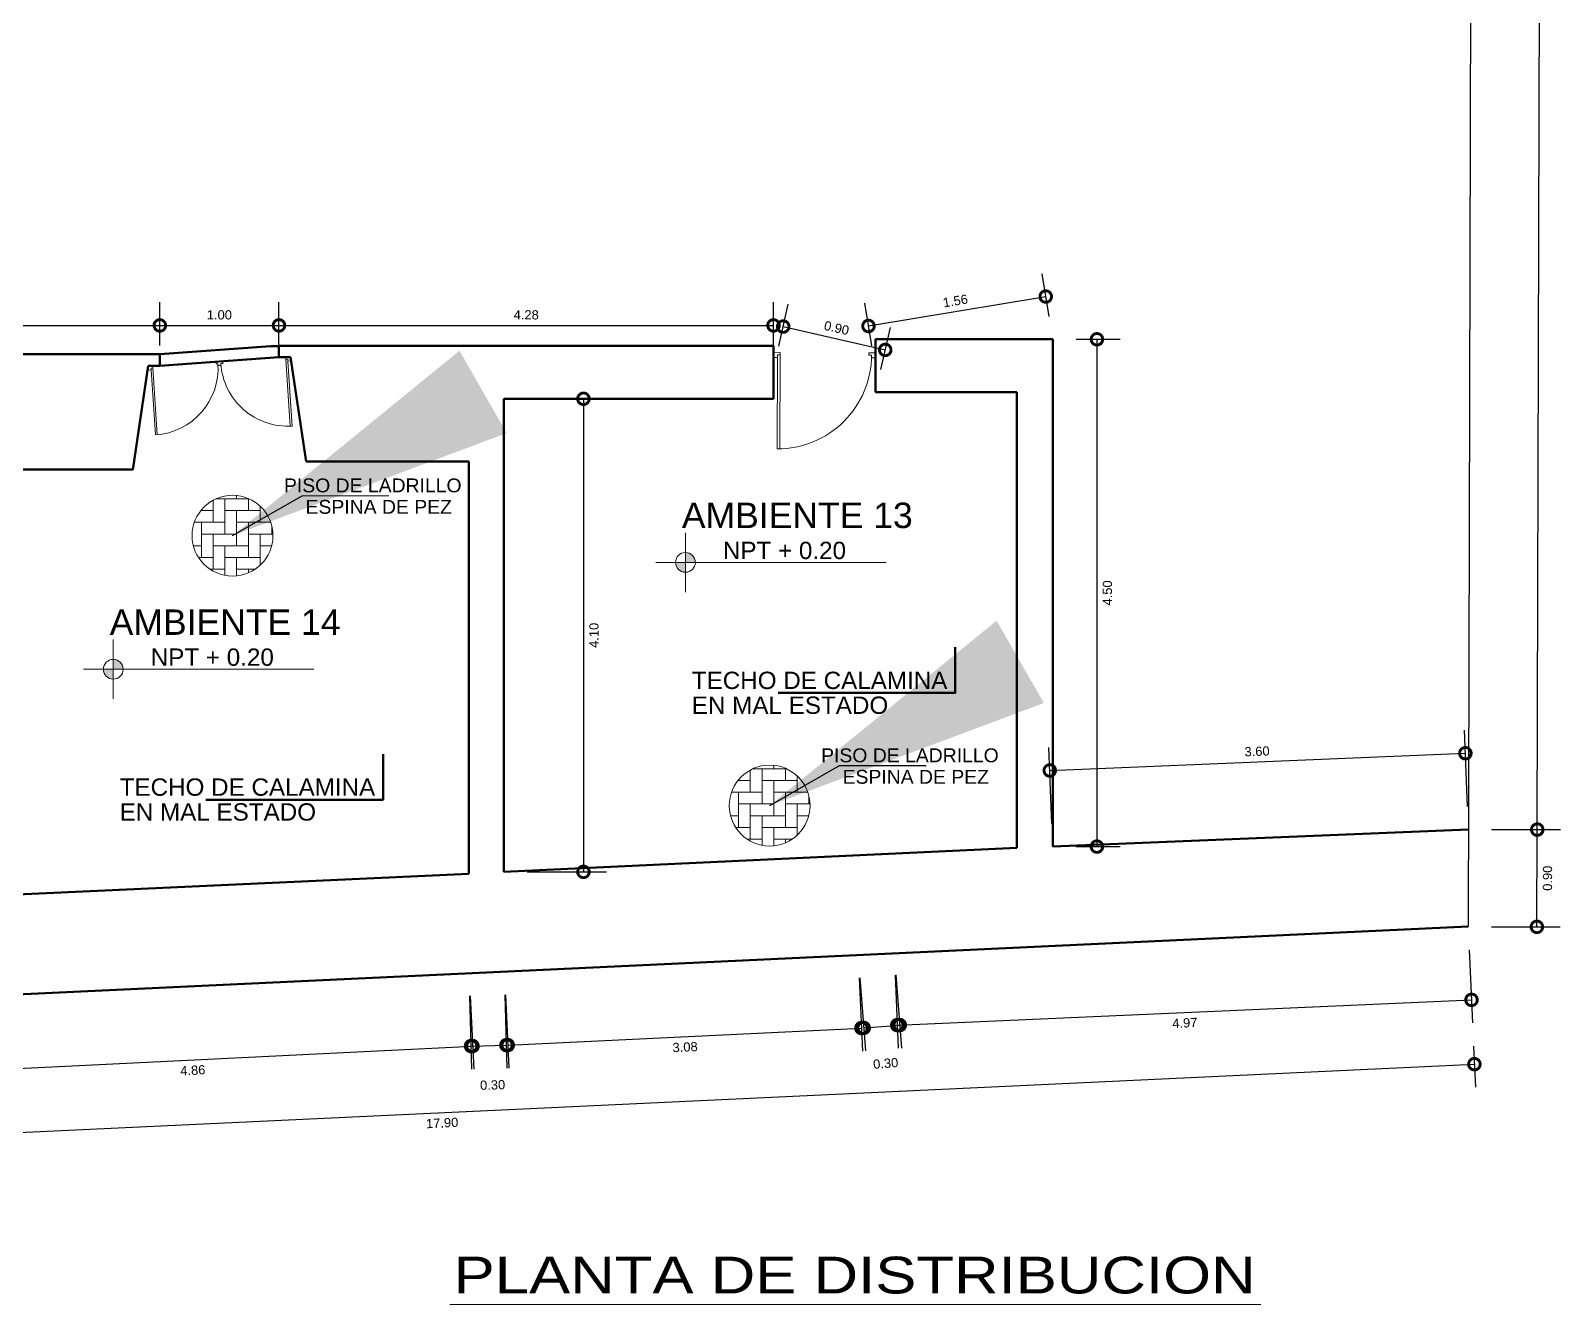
# Model space of a CAD drawing. Header units: millimetres. Extents: x 2048 to 2102.7, y 1127 to 1156.6.
# Drawn here: x 2089.42 to 2102.7, y 1133.24 to 1144.27 of the extents above; entities that cross this region are included whole.
import ezdxf
from ezdxf.enums import TextEntityAlignment as Align

# ---------------------------------------------------------------- set-up
doc = ezdxf.new("R2010")
doc.units = ezdxf.units.MM
for name, color, linetype, lineweight in [('0.1', 141, 'Continuous', 9), ('moviliario', 105, 'Continuous', 9), ('Pluma 1', 6, 'Continuous', 9), ('Pluma 8', 7, 'Continuous', 50), ('PUERTAS', 22, 'Continuous', 13), ('TEXTO', 250, 'Continuous', 9), ('TEXTOS', 7, 'Continuous', 18)]:
    doc.layers.add(name, color=color, linetype=linetype, lineweight=lineweight)
doc.layers.add('Cotas', color=1, linetype='Continuous')
doc.styles.add('ARIAL', font='arial.ttf', dxfattribs={"width": 1.3})
doc.styles.add('ROTULO', font='arial.ttf')
doc.styles.get("Standard").update_dxf_attribs({"font": 'arial.ttf'})
doc.dimstyles.new('COTAS', dxfattribs={"dimtxt": 0.08, "dimasz": 0.2, "dimexe": 0.2, "dimexo": 0.2, "dimgap": 0.05, "dimtad": 2, "dimzin": 1, "dimdsep": 46, "dimtxsty": 'Standard', "dimblk": 'DOTSMALL', "dimcen": 2.5, "dimclrd": 244, "dimclre": 244, "dimclrt": 2, "dimazin": 0, "dimtfac": 1, "dimtmove": 2, "dimatfit": 3, "dimldrblk": 'OPEN90', "dimfxl": 1, "dimarcsym": 0})
doc.dimstyles.new('ISO-25', dxfattribs={"dimtxt": 2.5, "dimasz": 2.5, "dimexe": 1.25, "dimexo": 0.625, "dimtad": 1, "dimtxsty": 'Standard', "dimcen": 2.5, "dimadec": 0, "dimazin": 0, "dimtfac": 1, "dimtmove": 0, "dimatfit": 3, "dimfxl": 1, "dimarcsym": 0})

# ---------------------------------------------------------------- blocks, each defined once
blk = doc.blocks.new('puer-100')
for p, q in [((0.04, 0.025), (0.04, 0.92)), ((0.065, 0), (0.065, 0.92))]:
    blk.add_line(p, q)
for points in [[(0, 0.025), (0.04, 0.025), (0.04, 0), (0.065, 0), (0.065, -0.025), (0, -0.025)], [(1, 0.025), (0.96, 0.025), (0.96, 0), (0.935, 0), (0.935, -0.025), (1, -0.025)]]:
    blk.add_lwpolyline(points)
blk.add_arc((0.04, 0), 0.92, 0, 90)
blk = doc.blocks.new('_DotSmall')
at = {"color": 0, "const_width": 0.5}
blk.add_lwpolyline([(-0.0625, 0, 1), (0.0625, 0, 1)], format="xyb", close=True, dxfattribs=at)
blk = doc.blocks.new('*D21')
at = {"layer": 'Cotas', "color": 244, "lineweight": -2, "transparency": 16777216}
for p, q in [((2093.222, 1135.909), (2093.253, 1135.275)), ((2088.37, 1135.671), (2088.401, 1135.036)), ((2088.391, 1135.236), (2093.243, 1135.475))]:
    blk.add_line(p, q, dxfattribs=at)
at = {"layer": 'Defpoints', "color": 0, "transparency": 16777216}
for p in [(2093.212, 1136.109), (2088.36, 1135.871), (2093.243, 1135.475)]:
    blk.add_point(p, dxfattribs=at)
at = {"layer": 'Cotas', "color": 244, "lineweight": -2, "transparency": 16777216, "xscale": 0.2, "yscale": 0.2, "zscale": 0.2}
for p, rotation in [((2093.243, 1135.475), 2.813818949361335), ((2088.391, 1135.236), 182.8138189493613)]:
    blk.add_blockref('_DotSmall', p, dxfattribs=dict(at, rotation=rotation))
at = {"layer": 'Cotas', "color": 5, "transparency": 16777216, "insert": (2090.822, 1135.265), "char_height": 0.08, "attachment_point": 5, "rotation": 2.8138}
blk.add_mtext('4.86', dxfattribs=at)
blk = doc.blocks.new('_Open90')
at = {"color": 0, "linetype": 'ByBlock', "lineweight": -2}
for p, q in [((0, 0), (-1, 0)), ((-0.5, 0.5), (0, 0)), ((0, 0), (-0.5, -0.5))]:
    blk.add_line(p, q, dxfattribs=at)
blk = doc.blocks.new('*D22')
at = {"layer": 'Cotas', "color": 244, "lineweight": -2, "transparency": 16777216}
for p, q in [((2093.218, 1135.909), (2093.235, 1135.275)), ((2093.523, 1135.918), (2093.541, 1135.283)), ((2093.23, 1135.475), (2093.536, 1135.483))]:
    blk.add_line(p, q, dxfattribs=at)
at = {"layer": 'Defpoints', "color": 0, "transparency": 16777216}
for p in [(2093.212, 1136.109), (2093.518, 1136.118), (2093.536, 1135.483)]:
    blk.add_point(p, dxfattribs=at)
at = {"layer": 'Cotas', "color": 244, "lineweight": -2, "transparency": 16777216, "xscale": 0.2, "yscale": 0.2, "zscale": 0.2}
for p, rotation in [((2093.23, 1135.475), 181.5950298516578), ((2093.536, 1135.483), 1.595029851657855)]:
    blk.add_blockref('_DotSmall', p, dxfattribs=dict(at, rotation=rotation))
at = {"layer": 'Cotas', "color": 5, "transparency": 16777216, "insert": (2093.417, 1135.138), "char_height": 0.08, "attachment_point": 5, "rotation": 1.595}
blk.add_mtext('0.30', dxfattribs=at)
blk = doc.blocks.new('*D23')
at = {"layer": 'Cotas', "color": 244, "lineweight": -2, "transparency": 16777216}
for p, q in [((2096.588, 1136.065), (2096.619, 1135.431)), ((2093.528, 1135.918), (2093.558, 1135.284)), ((2093.548, 1135.483), (2096.609, 1135.631))]:
    blk.add_line(p, q, dxfattribs=at)
at = {"layer": 'Defpoints', "color": 0, "transparency": 16777216}
for p in [(2096.579, 1136.265), (2093.518, 1136.118), (2096.609, 1135.631)]:
    blk.add_point(p, dxfattribs=at)
at = {"layer": 'Cotas', "color": 244, "lineweight": -2, "transparency": 16777216, "xscale": 0.2, "yscale": 0.2, "zscale": 0.2}
for p, rotation in [((2096.609, 1135.631), 2.758620894304124), ((2093.548, 1135.483), 182.7586208943041)]:
    blk.add_blockref('_DotSmall', p, dxfattribs=dict(at, rotation=rotation))
at = {"layer": 'Cotas', "color": 5, "transparency": 16777216, "insert": (2095.083, 1135.466), "char_height": 0.08, "attachment_point": 5, "rotation": 2.7586}
blk.add_mtext('3.08', dxfattribs=at)
blk = doc.blocks.new('*D24')
at = {"layer": 'Cotas', "color": 244, "lineweight": -2, "transparency": 16777216}
for p, q in [((2096.595, 1136.066), (2096.645, 1135.433)), ((2096.907, 1136.091), (2096.957, 1135.458)), ((2096.629, 1135.632), (2096.941, 1135.657))]:
    blk.add_line(p, q, dxfattribs=at)
at = {"layer": 'Defpoints', "color": 0, "transparency": 16777216}
for p in [(2096.579, 1136.265), (2096.891, 1136.29), (2096.941, 1135.657)]:
    blk.add_point(p, dxfattribs=at)
at = {"layer": 'Cotas', "color": 244, "lineweight": -2, "transparency": 16777216, "xscale": 0.2, "yscale": 0.2, "zscale": 0.2}
for p, rotation in [((2096.629, 1135.632), 184.5202753724656), ((2096.941, 1135.657), 4.520275372465629)]:
    blk.add_blockref('_DotSmall', p, dxfattribs=dict(at, rotation=rotation))
at = {"layer": 'Cotas', "color": 5, "transparency": 16777216, "insert": (2096.819, 1135.325), "char_height": 0.08, "attachment_point": 5, "rotation": 4.5203}
blk.add_mtext('0.30', dxfattribs=at)
blk = doc.blocks.new('*D25')
at = {"layer": 'Cotas', "color": 244, "lineweight": -2, "transparency": 16777216}
for p, q in [((2101.869, 1136.309), (2101.897, 1135.675)), ((2096.9, 1136.09), (2096.928, 1135.456)), ((2096.919, 1135.656), (2101.889, 1135.875))]:
    blk.add_line(p, q, dxfattribs=at)
at = {"layer": 'Defpoints', "color": 0, "transparency": 16777216}
for p in [(2101.861, 1136.509), (2096.891, 1136.29), (2101.889, 1135.875)]:
    blk.add_point(p, dxfattribs=at)
at = {"layer": 'Cotas', "color": 244, "lineweight": -2, "transparency": 16777216, "xscale": 0.2, "yscale": 0.2, "zscale": 0.2}
for p, rotation in [((2101.889, 1135.875), 2.519955043119475), ((2096.919, 1135.656), 182.5199550431195)]:
    blk.add_blockref('_DotSmall', p, dxfattribs=dict(at, rotation=rotation))
at = {"layer": 'Cotas', "color": 5, "transparency": 16777216, "insert": (2099.408, 1135.675), "char_height": 0.08, "attachment_point": 5, "rotation": 2.52}
blk.add_mtext('4.97', dxfattribs=at)
blk = doc.blocks.new('*D26')
at = {"layer": 'Cotas', "color": 244, "lineweight": -2, "transparency": 16777216}
for p, q in [((2102.063, 1137.35), (2102.658, 1137.349)), ((2102.455, 1136.507), (2102.458, 1137.349)), ((2102.061, 1136.508), (2102.655, 1136.507))]:
    blk.add_line(p, q, dxfattribs=at)
at = {"layer": 'Defpoints', "color": 0, "transparency": 16777216}
for p in [(2101.863, 1137.351), (2102.458, 1137.349), (2101.861, 1136.509)]:
    blk.add_point(p, dxfattribs=at)
at = {"layer": 'Cotas', "color": 244, "lineweight": -2, "transparency": 16777216, "xscale": 0.2, "yscale": 0.2, "zscale": 0.2}
for p, rotation in [((2102.458, 1137.349), 89.85177949796879), ((2102.455, 1136.507), 269.8517794979688)]:
    blk.add_blockref('_DotSmall', p, dxfattribs=dict(at, rotation=rotation))
at = {"layer": 'Cotas', "color": 5, "transparency": 16777216, "insert": (2102.547, 1136.928), "char_height": 0.08, "attachment_point": 5, "rotation": 89.8518}
blk.add_mtext('0.90', dxfattribs=at)
blk = doc.blocks.new('*D27')
at = {"layer": 'Cotas', "color": 244, "lineweight": -2, "transparency": 16777216}
for p, q in [((2102.106, 1154.04), (2102.701, 1154.038)), ((2102.458, 1137.349), (2102.501, 1154.039)), ((2102.063, 1137.35), (2102.658, 1137.349))]:
    blk.add_line(p, q, dxfattribs=at)
at = {"layer": 'Defpoints', "color": 0, "transparency": 16777216}
for p in [(2101.906, 1154.04), (2102.501, 1154.039), (2101.863, 1137.351)]:
    blk.add_point(p, dxfattribs=at)
at = {"layer": 'Cotas', "color": 244, "lineweight": -2, "transparency": 16777216, "xscale": 0.2, "yscale": 0.2, "zscale": 0.2}
for p, rotation in [((2102.501, 1154.039), 89.85177949797429), ((2102.458, 1137.349), 269.8517794979743)]:
    blk.add_blockref('_DotSmall', p, dxfattribs=dict(at, rotation=rotation))
at = {"layer": 'Cotas', "color": 5, "transparency": 16777216, "insert": (2102.57, 1145.694), "char_height": 0.08, "attachment_point": 5, "rotation": 89.8518}
blk.add_mtext('16.77', dxfattribs=at)
blk = doc.blocks.new('*D61')
at = {"layer": 'Cotas', "color": 244, "lineweight": -2, "transparency": 16777216}
for p, q in [((2086.957, 1141.539), (2086.957, 1141.914)), ((2090.537, 1141.539), (2090.537, 1141.914)), ((2086.957, 1141.714), (2090.537, 1141.714))]:
    blk.add_line(p, q, dxfattribs=at)
at = {"layer": 'Defpoints', "color": 0, "transparency": 16777216}
for p in [(2090.537, 1141.714), (2086.957, 1141.339), (2090.537, 1141.339)]:
    blk.add_point(p, dxfattribs=at)
at = {"layer": 'Cotas', "color": 244, "lineweight": -2, "transparency": 16777216, "xscale": 0.2, "yscale": 0.2, "zscale": 0.2, "rotation": 180}
blk.add_blockref('_DotSmall', (2086.957, 1141.714), dxfattribs=at)
at = {"layer": 'Cotas', "color": 244, "lineweight": -2, "transparency": 16777216, "xscale": 0.2, "yscale": 0.2, "zscale": 0.2}
blk.add_blockref('_DotSmall', (2090.537, 1141.714), dxfattribs=at)
at = {"layer": 'Cotas', "color": 5, "transparency": 16777216, "insert": (2088.747, 1141.805), "char_height": 0.08, "attachment_point": 5}
blk.add_mtext('3.60', dxfattribs=at)
blk = doc.blocks.new('*D62')
at = {"layer": 'Cotas', "color": 244, "lineweight": -2, "transparency": 16777216}
for p, q in [((2090.537, 1141.539), (2090.537, 1141.914)), ((2091.568, 1141.539), (2091.568, 1141.914)), ((2090.537, 1141.714), (2091.568, 1141.714))]:
    blk.add_line(p, q, dxfattribs=at)
at = {"layer": 'Defpoints', "color": 0, "transparency": 16777216}
for p in [(2091.568, 1141.714), (2090.537, 1141.339), (2091.568, 1141.339)]:
    blk.add_point(p, dxfattribs=at)
at = {"layer": 'Cotas', "color": 244, "lineweight": -2, "transparency": 16777216, "xscale": 0.2, "yscale": 0.2, "zscale": 0.2, "rotation": 180}
blk.add_blockref('_DotSmall', (2090.537, 1141.714), dxfattribs=at)
at = {"layer": 'Cotas', "color": 244, "lineweight": -2, "transparency": 16777216, "xscale": 0.2, "yscale": 0.2, "zscale": 0.2}
blk.add_blockref('_DotSmall', (2091.568, 1141.714), dxfattribs=at)
at = {"layer": 'Cotas', "color": 5, "transparency": 16777216, "insert": (2091.052, 1141.805), "char_height": 0.08, "attachment_point": 5}
blk.add_mtext('1.00', dxfattribs=at)
blk = doc.blocks.new('*D63')
at = {"layer": 'Cotas', "color": 244, "lineweight": -2, "transparency": 16777216}
for p, q in [((2091.568, 1141.539), (2091.568, 1141.914)), ((2095.848, 1141.539), (2095.848, 1141.914)), ((2091.568, 1141.714), (2095.848, 1141.714))]:
    blk.add_line(p, q, dxfattribs=at)
at = {"layer": 'Defpoints', "color": 0, "transparency": 16777216}
for p in [(2095.848, 1141.714), (2091.568, 1141.339), (2095.848, 1141.339)]:
    blk.add_point(p, dxfattribs=at)
at = {"layer": 'Cotas', "color": 244, "lineweight": -2, "transparency": 16777216, "xscale": 0.2, "yscale": 0.2, "zscale": 0.2, "rotation": 180}
blk.add_blockref('_DotSmall', (2091.568, 1141.714), dxfattribs=at)
at = {"layer": 'Cotas', "color": 244, "lineweight": -2, "transparency": 16777216, "xscale": 0.2, "yscale": 0.2, "zscale": 0.2}
blk.add_blockref('_DotSmall', (2095.848, 1141.714), dxfattribs=at)
at = {"layer": 'Cotas', "color": 5, "transparency": 16777216, "insert": (2093.708, 1141.805), "char_height": 0.08, "attachment_point": 5}
blk.add_mtext('4.28', dxfattribs=at)
blk = doc.blocks.new('*D106')
at = {"layer": 'Cotas', "color": 244, "lineweight": -2, "transparency": 16777216}
for p, q in [((2095.893, 1141.534), (2095.976, 1141.899)), ((2095.932, 1141.704), (2096.815, 1141.502)), ((2096.776, 1141.331), (2096.86, 1141.697))]:
    blk.add_line(p, q, dxfattribs=at)
at = {"layer": 'Defpoints', "color": 0, "transparency": 16777216}
for p in [(2096.815, 1141.502), (2095.848, 1141.339), (2096.732, 1141.136)]:
    blk.add_point(p, dxfattribs=at)
at = {"layer": 'Cotas', "color": 244, "lineweight": -2, "transparency": 16777216, "xscale": 0.2, "yscale": 0.2, "zscale": 0.2}
for p, rotation in [((2095.932, 1141.704), 167.0913565307523), ((2096.815, 1141.502), 347.0913565307523)]:
    blk.add_blockref('_DotSmall', p, dxfattribs=dict(at, rotation=rotation))
at = {"layer": 'Cotas', "color": 5, "transparency": 16777216, "insert": (2096.394, 1141.692), "char_height": 0.08, "attachment_point": 5, "rotation": 347.0914}
blk.add_mtext('0.90', dxfattribs=at)
blk = doc.blocks.new('*D107')
at = {"layer": 'Cotas', "color": 244, "lineweight": -2, "transparency": 16777216}
for p, q in [((2098.233, 1141.791), (2098.172, 1142.161)), ((2096.699, 1141.536), (2096.637, 1141.906)), ((2096.67, 1141.709), (2098.204, 1141.964))]:
    blk.add_line(p, q, dxfattribs=at)
at = {"layer": 'Defpoints', "color": 0, "transparency": 16777216}
for p in [(2098.204, 1141.964), (2098.266, 1141.594), (2096.732, 1141.339)]:
    blk.add_point(p, dxfattribs=at)
at = {"layer": 'Cotas', "color": 244, "lineweight": -2, "transparency": 16777216, "xscale": 0.2, "yscale": 0.2, "zscale": 0.2}
for p, rotation in [((2098.204, 1141.964), 9.445723837881667), ((2096.67, 1141.709), 189.4457238378816)]:
    blk.add_blockref('_DotSmall', p, dxfattribs=dict(at, rotation=rotation))
at = {"layer": 'Cotas', "color": 5, "transparency": 16777216, "insert": (2097.422, 1141.926), "char_height": 0.08, "attachment_point": 5, "rotation": 9.4457}
blk.add_mtext('1.56', dxfattribs=at)
blk = doc.blocks.new('*D108')
at = {"layer": 'Cotas', "color": 244, "lineweight": -2, "transparency": 16777216}
for p, q in [((2098.466, 1141.594), (2098.847, 1141.594)), ((2098.647, 1141.594), (2098.647, 1137.202)), ((2098.466, 1137.202), (2098.847, 1137.202))]:
    blk.add_line(p, q, dxfattribs=at)
at = {"layer": 'Defpoints', "color": 0, "transparency": 16777216}
for p in [(2098.266, 1141.594), (2098.266, 1137.202), (2098.647, 1137.202)]:
    blk.add_point(p, dxfattribs=at)
at = {"layer": 'Cotas', "color": 244, "lineweight": -2, "transparency": 16777216, "xscale": 0.2, "yscale": 0.2, "zscale": 0.2}
for p, rotation in [((2098.647, 1141.594), 90), ((2098.647, 1137.202), 270)]:
    blk.add_blockref('_DotSmall', p, dxfattribs=dict(at, rotation=rotation))
at = {"layer": 'Cotas', "color": 5, "transparency": 16777216, "insert": (2098.738, 1139.398), "char_height": 0.08, "attachment_point": 5, "rotation": 90}
blk.add_mtext('4.50', dxfattribs=at)
blk = doc.blocks.new('*D64')
at = {"layer": 'Cotas', "color": 244, "lineweight": -2, "transparency": 16777216}
for p, q in [((2101.855, 1137.55), (2101.827, 1138.21)), ((2098.258, 1137.402), (2098.23, 1138.061)), ((2098.239, 1137.861), (2101.836, 1138.01))]:
    blk.add_line(p, q, dxfattribs=at)
at = {"layer": 'Defpoints', "color": 0, "transparency": 16777216}
for p in [(2101.836, 1138.01), (2101.863, 1137.351), (2098.266, 1137.202)]:
    blk.add_point(p, dxfattribs=at)
at = {"layer": 'Cotas', "color": 244, "lineweight": -2, "transparency": 16777216, "xscale": 0.2, "yscale": 0.2, "zscale": 0.2}
for p, rotation in [((2101.836, 1138.01), 2.369674818570556), ((2098.239, 1137.861), 182.3696748185706)]:
    blk.add_blockref('_DotSmall', p, dxfattribs=dict(at, rotation=rotation))
at = {"layer": 'Cotas', "color": 5, "transparency": 16777216, "insert": (2100.033, 1138.026), "char_height": 0.08, "attachment_point": 5, "rotation": 2.3697}
blk.add_mtext('3.60', dxfattribs=at)
blk = doc.blocks.new('*D91')
at = {"layer": 'Cotas', "color": 244, "lineweight": -2, "transparency": 16777216}
for p, q in [((2101.907, 1135.475), (2101.923, 1135.119)), ((2084.038, 1134.481), (2101.914, 1135.318)), ((2084.031, 1134.638), (2084.047, 1134.281))]:
    blk.add_line(p, q, dxfattribs=at)
at = {"layer": 'Defpoints', "color": 0, "transparency": 16777216}
for p in [(2101.897, 1135.675), (2101.914, 1135.318), (2084.021, 1134.837)]:
    blk.add_point(p, dxfattribs=at)
at = {"layer": 'Cotas', "color": 244, "lineweight": -2, "transparency": 16777216, "xscale": 0.2, "yscale": 0.2, "zscale": 0.2}
for p, rotation in [((2101.914, 1135.318), 2.682694244784103), ((2084.038, 1134.481), 182.6826942447841)]:
    blk.add_blockref('_DotSmall', p, dxfattribs=dict(at, rotation=rotation))
at = {"layer": 'Cotas', "color": 5, "transparency": 16777216, "insert": (2092.98, 1134.809), "char_height": 0.08, "attachment_point": 5, "rotation": 2.6827}
blk.add_mtext('17.90', dxfattribs=at)
blk = doc.blocks.new('*D126')
at = {"layer": 'Cotas', "color": 244, "lineweight": -2, "transparency": 16777216}
for p, q in [((2093.715, 1141.079), (2094.403, 1141.079)), ((2094.203, 1141.079), (2094.203, 1136.983)), ((2093.715, 1136.983), (2094.403, 1136.983))]:
    blk.add_line(p, q, dxfattribs=at)
at = {"layer": 'Defpoints', "color": 0, "transparency": 16777216}
for p in [(2093.515, 1141.079), (2093.515, 1136.983), (2094.203, 1136.983)]:
    blk.add_point(p, dxfattribs=at)
at = {"layer": 'Cotas', "color": 244, "lineweight": -2, "transparency": 16777216, "xscale": 0.2, "yscale": 0.2, "zscale": 0.2}
for p, rotation in [((2094.203, 1141.079), 90), ((2094.203, 1136.983), 270)]:
    blk.add_blockref('_DotSmall', p, dxfattribs=dict(at, rotation=rotation))
at = {"layer": 'Cotas', "color": 5, "transparency": 16777216, "insert": (2094.294, 1139.031), "char_height": 0.08, "attachment_point": 5, "rotation": 90}
blk.add_mtext('4.10', dxfattribs=at)
blk = doc.blocks.new('NPT')
at = {"linetype": 'Continuous', "ltscale": 0.1}
h = blk.add_hatch(color=256, dxfattribs=at)
h.paths.add_polyline_path([(0, 0), (0, 0.05, 0.414214), (-0.05, 0)])
h.paths.add_polyline_path([(0, 0), (0, -0.05, 0.414214), (0.05, 0)])
for p, q in [((0, -0.05), (0, 0.15)), ((-1.0147, 0), (0.05, 0)), ((0.05, 0), (0.15, 0)), ((0, -0.15), (0, -0.05))]:
    blk.add_line(p, q, dxfattribs=at)
blk.add_circle((0, 0), 0.05, dxfattribs=at)

msp = doc.modelspace()

# ---------------------------------------------------------------- hatches: boundary and pattern name
at = {"layer": 'Pluma 1'}
h = msp.add_hatch(dxfattribs=at)
h.set_pattern_fill('AR-HBONE', color=256, scale=0.001, angle=45, style=0)
h.set_pattern_definition([(90, (1321.88617, 1020.32445), (-0.1016, 0.1016), [0.3048, -0.1016]), (180, (1321.88617, 1020.42605), (-0.1016, 0.1016), [0.3048, -0.1016])])
h.paths.add_polyline_path([(2091.516, 1139.894, 1), (2090.816, 1139.894, 1)])
h = msp.add_hatch(dxfattribs=at)
h.set_pattern_fill('AR-HBONE', color=256, scale=0.001, angle=45, style=0)
h.set_pattern_definition([(90, (1326.53485, 1017.98791), (-0.1016, 0.1016), [0.3048, -0.1016]), (180, (1326.53485, 1018.08951), (-0.1016, 0.1016), [0.3048, -0.1016])])
h.paths.add_polyline_path([(2096.165, 1137.557, 1), (2095.465, 1137.557, 1)])

# ---------------------------------------------------------------- linework, layer by layer
at = {"layer": 'Cotas'}
msp.add_line((2101.908, 1154.959), (2101.861, 1136.509), dxfattribs=at)
msp.add_line((2101.908, 1154.959), (2101.861, 1136.509), dxfattribs=at)
at = {"layer": 'moviliario'}
for centre in [(2091.166, 1139.894), (2095.815, 1137.557)]:
    msp.add_circle(centre, 0.35, dxfattribs=at)
at = {"layer": 'Pluma 8'}
for p, q in [((2096.732, 1141.136), (2096.732, 1141.594)), ((2096.732, 1141.594), (2098.266, 1141.594)), ((2098.266, 1141.594), (2098.266, 1137.202)), ((2086.957, 1141.466), (2090.537, 1141.466)), ((2090.537, 1141.466), (2091.498, 1141.533)), ((2090.537, 1141.466), (2090.537, 1141.365)), ((2090.537, 1141.466), (2090.537, 1141.365)), ((2090.537, 1141.465), (2090.537, 1141.365)), ((2090.537, 1141.464), (2090.537, 1141.365)), ((2091.498, 1141.533), (2091.568, 1141.533)), ((2091.568, 1141.541), (2091.568, 1141.439)), ((2091.568, 1141.539), (2091.568, 1141.439)), ((2091.568, 1141.539), (2091.568, 1141.439)), ((2091.568, 1141.439), (2091.568, 1141.537)), ((2091.568, 1141.537), (2095.848, 1141.537)), ((2091.668, 1141.439), (2091.802, 1140.537)), ((2095.848, 1141.537), (2095.848, 1141.079)), ((2090.437, 1141.365), (2090.303, 1140.465)), ((2095.848, 1141.079), (2093.515, 1141.079)), ((2093.515, 1141.079), (2093.515, 1136.983)), ((2097.953, 1141.136), (2096.732, 1141.136)), ((2097.953, 1137.19), (2097.953, 1141.136)), ((2093.212, 1140.537), (2091.802, 1140.537)), ((2093.212, 1136.966), (2093.212, 1140.537)), ((2090.303, 1140.466), (2088.36, 1140.466)), ((2098.266, 1137.202), (2101.863, 1137.351)), ((2093.515, 1136.983), (2097.953, 1137.19)), ((2088.36, 1136.745), (2093.212, 1136.966)), ((2101.861, 1136.509), (2084.03, 1135.673))]:
    msp.add_line(p, q, dxfattribs=at)
for points in [[(2090.537, 1141.365), (2090.537, 1141.466)], [(2090.537, 1141.365), (2091.568, 1141.439)], [(2091.568, 1141.439), (2091.568, 1141.541)], [(2091.668, 1141.439), (2091.568, 1141.439)], [(2090.437, 1141.365), (2090.537, 1141.365)], [(2095.888, 1138.533), (2097.421, 1138.533), (2097.421, 1138.927)], [(2090.936, 1137.608), (2092.469, 1137.608), (2092.469, 1138.003)]]:
    msp.add_lwpolyline(points, dxfattribs=at)
at = {"layer": 'TEXTO', "color": 6, "linetype": 'Continuous', "ltscale": 0.5}
msp.add_lwpolyline([(2093.048, 1133.239), (2100.065, 1133.239)], dxfattribs=at)

# ---------------------------------------------------------------- block references
at = {"layer": '0.1', "linetype": 'Continuous', "xscale": -1.710720000000038, "yscale": 1.710719999999924, "zscale": 1.71072}
for p in [(2095.086, 1139.662), (2090.134, 1138.737)]:
    msp.add_blockref('NPT', p, dxfattribs=at)
at = {"layer": 'PUERTAS', "ltscale": 0.1}
for p, xscale, yscale, zscale, rotation in [((2091.669, 1141.423), 0.6304182541089878, 0.6304182541089878, 0.6304182541089878, 183.7174555344479), ((2095.848, 1141.459), -0.8837405045164146, 0.8837405045164246, 0.8837405045163209, 179.7484790465676), ((2090.436, 1141.343), -0.6304182541089804, 0.6304182541089176, 0.6304182541088684, 183.7174555344376)]:
    msp.add_blockref('puer-100', p, dxfattribs=dict(at, xscale=xscale, yscale=yscale, zscale=zscale, rotation=rotation))

# ---------------------------------------------------------------- texts
at = {"layer": 'TEXTO', "color": 6, "linetype": 'Continuous', "ltscale": 0.5, "style": 'ARIAL', "width": 1.2}
msp.add_text('PLANTA DE DISTRIBUCION', height=0.3185, dxfattribs=at).set_placement((2096.55, 1133.333), align=Align.CENTER)
at = {"layer": 'TEXTOS', "style": 'ROTULO'}
for s, height, p in [('PISO DE LADRILLO', 0.12, (2091.611, 1140.269)), ('ESPINA DE PEZ', 0.12, (2091.798, 1140.083)), ('AMBIENTE 13', 0.22, (2095.055, 1139.96)), ('NPT + 0.20', 0.15, (2095.41, 1139.691)), ('AMBIENTE 14', 0.22, (2090.103, 1139.035)), ('NPT + 0.20', 0.15, (2090.458, 1138.767)), ('TECHO DE CALAMINA', 0.15, (2095.141, 1138.566)), ('EN MAL ESTADO', 0.15, (2095.141, 1138.351)), ('PISO DE LADRILLO', 0.12, (2096.26, 1137.932)), ('ESPINA DE PEZ', 0.12, (2096.446, 1137.746)), ('TECHO DE CALAMINA', 0.15, (2090.189, 1137.642)), ('EN MAL ESTADO', 0.15, (2090.189, 1137.427))]:
    msp.add_text(s, height=height, dxfattribs=at).set_placement(p)

# ---------------------------------------------------------------- dimensions: what is measured, and where the dimension line sits
at = {"layer": 'Cotas'}
for p1, p2, distance, text, picture, middle in [((2101.863, 1137.351), (2101.906, 1154.04), -0.595, '16.77', '*D27', (2102.57, 1145.694)), ((2086.957, 1141.339), (2090.537, 1141.339), 0.375, '3.60', '*D61', (2088.747, 1141.805)), ((2090.537, 1141.339), (2091.568, 1141.339), 0.375, '1.00', '*D62', (2091.052, 1141.805)), ((2095.848, 1141.339), (2096.732, 1141.136), 0.375, '0.90', '*D106', (2096.394, 1141.692)), ((2098.266, 1141.594), (2098.266, 1137.202), 0.381, '4.50', '*D108', (2098.738, 1139.398)), ((2101.861, 1136.509), (2101.863, 1137.351), -0.595, '0.90', '*D26', (2102.547, 1136.928)), ((2093.518, 1136.118), (2096.579, 1136.265), -0.635, '3.08', '*D23', (2095.083, 1135.466))]:
    dim = msp.add_aligned_dim(p1=p1, p2=p2, distance=distance, text=text, dimstyle='COTAS', override={"dimclrt": 5}, dxfattribs=at)
    dim.commit()
    dim.dimension.update_dxf_attribs({"geometry": picture, "text_midpoint": middle})
for p1, p2, distance, picture, middle in [((2096.732, 1141.339), (2098.266, 1141.594), 0.375, '*D107', (2097.422, 1141.926)), ((2091.568, 1141.339), (2095.848, 1141.339), 0.375, '*D63', (2093.708, 1141.805)), ((2093.515, 1141.079), (2093.515, 1136.983), 0.688, '*D126', (2094.294, 1139.031)), ((2098.266, 1137.202), (2101.863, 1137.351), 0.66, '*D64', (2100.033, 1138.026)), ((2096.891, 1136.29), (2101.861, 1136.509), -0.634, '*D25', (2099.408, 1135.675)), ((2088.36, 1135.871), (2093.212, 1136.109), -0.635, '*D21', (2090.822, 1135.265)), ((2084.021, 1134.837), (2101.897, 1135.675), -0.357, '*D91', (2092.98, 1134.809))]:
    dim = msp.add_aligned_dim(p1=p1, p2=p2, distance=distance, dimstyle='COTAS', override={"dimclrt": 5}, dxfattribs=at)
    dim.commit()
    dim.dimension.update_dxf_attribs({"geometry": picture, "text_midpoint": middle})
for base, p1, p2, angle, picture, middle in [((2096.941, 1135.657), (2096.579, 1136.265), (2096.891, 1136.29), 4.5203, '*D24', (2096.819, 1135.325)), ((2093.536, 1135.483), (2093.212, 1136.109), (2093.518, 1136.118), 1.595, '*D22', (2093.417, 1135.138))]:
    dim = msp.add_linear_dim(base=base, p1=p1, p2=p2, angle=angle, text='0.30', dimstyle='COTAS', override={"dimclrt": 5}, dxfattribs=at)
    dim.commit()
    dim.dimension.update_dxf_attribs({"geometry": picture, "text_midpoint": middle, "dimtype": 161})

# ---------------------------------------------------------------- leaders
at = {"layer": 'moviliario'}
for points in [[(2091.166, 1139.894), (2091.769, 1140.24), (2092.52, 1140.241)], [(2095.815, 1137.557), (2096.418, 1137.903), (2097.168, 1137.904)]]:
    msp.add_leader(points, dimstyle='ISO-25', override={"dimgap": 0.625, "dimtad": 0}, dxfattribs=at)

doc.saveas('drawing.dxf')
